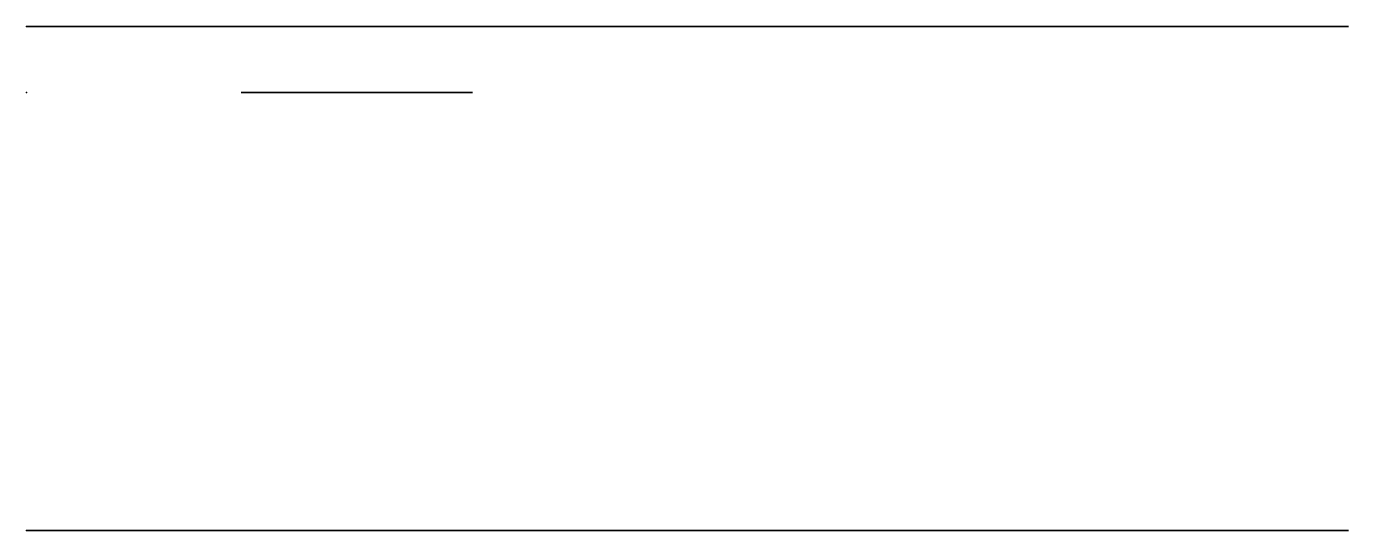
# Model space of a CAD drawing. Header units: centimetres. Extents: x 0 to 20, y 0 to 7.6.
import ezdxf

# ---------------------------------------------------------------- set-up
doc = ezdxf.new("R2010")
doc.units = ezdxf.units.CM
doc.header["$MEASUREMENT"] = 0
for name, color, linetype in [('Motor Box v3_Sketch1', 7, 'Continuous'), ('Motor Box v3_Sketch2', 7, 'Continuous'), ('Motor Box v3_Sketch3', 7, 'Continuous'), ('Motor Box v3_Sketch4', 7, 'Continuous')]:
    doc.layers.add(name, color=color, linetype=linetype)

msp = doc.modelspace()

# ---------------------------------------------------------------- linework, layer by layer
at = {"layer": 'Motor Box v3_Sketch1'}
for p, q in [((0, 0), (20, 0)), ((20, 0, -12.3), (0, 0, -12.3)), ((0, 0, -12.3), (0, 0)), ((20, 0), (20, 0, -12.3))]:
    msp.add_line(p, q, dxfattribs=at)
msp.add_point((0, 0), dxfattribs=at)
at = {"layer": 'Motor Box v3_Sketch2'}
for p, q in [((0, 7.62, -11.3), (0, 7.62, -1)), ((1, 7.62), (19, 7.62)), ((19, 7.62, -12.3), (1, 7.62, -12.3)), ((5, 7.62), (5, 7.62, -12.3)), ((5, 7.62), (5, 7.62, -6.15)), ((20, 7.62, -1), (20, 7.62, -11.3))]:
    msp.add_line(p, q, dxfattribs=at)
at = {"layer": 'Motor Box v3_Sketch2', "extrusion": (0, 1, 0)}
msp.add_circle((-5, -6.15, 7.62), 1.75, dxfattribs=at)
for centre, start, end in [((-1, -11.3, 7.62), 270, 0), ((-1, -1, 7.62), 0, 90), ((-19, -1, 7.62), 90, 180), ((-19, -11.3, 7.62), 180, 270)]:
    msp.add_arc(centre, 1, start, end, dxfattribs=at)
at = {"layer": 'Motor Box v3_Sketch2'}
for p in [(0, 7.62), (5, 7.62, -6.15), (10.6, 7.62, -5.656)]:
    msp.add_point(p, dxfattribs=at)
at = {"layer": 'Motor Box v3_Sketch3', "extrusion": (0, 1, 0)}
for radius in [1.75, 1.368]:
    msp.add_circle((-5, -6.15, 6.62), radius, dxfattribs=at)
at = {"layer": 'Motor Box v3_Sketch3'}
msp.add_point((0, 6.62), dxfattribs=at)
at = {"layer": 'Motor Box v3_Sketch4'}
for p, q in [((0, 7.62, -11.3), (0, 7.62, -1)), ((1, 7.62), (19, 7.62)), ((19, 7.62, -12.3), (1, 7.62, -12.3)), ((20, 7.62, -1), (20, 7.62, -11.3))]:
    msp.add_line(p, q, dxfattribs=at)
at = {"layer": 'Motor Box v3_Sketch4', "extrusion": (0, 1, 0)}
msp.add_circle((-5, -6.15, 7.62), 1.75, dxfattribs=at)
for centre, start, end in [((-1, -11.3, 7.62), 270, 0), ((-1, -1, 7.62), 0, 90), ((-19, -1, 7.62), 90, 180), ((-19, -11.3, 7.62), 180, 270)]:
    msp.add_arc(centre, 1, start, end, dxfattribs=at)
at = {"layer": 'Motor Box v3_Sketch4'}
msp.add_point((0, 7.62), dxfattribs=at)

doc.saveas('drawing.dxf')
